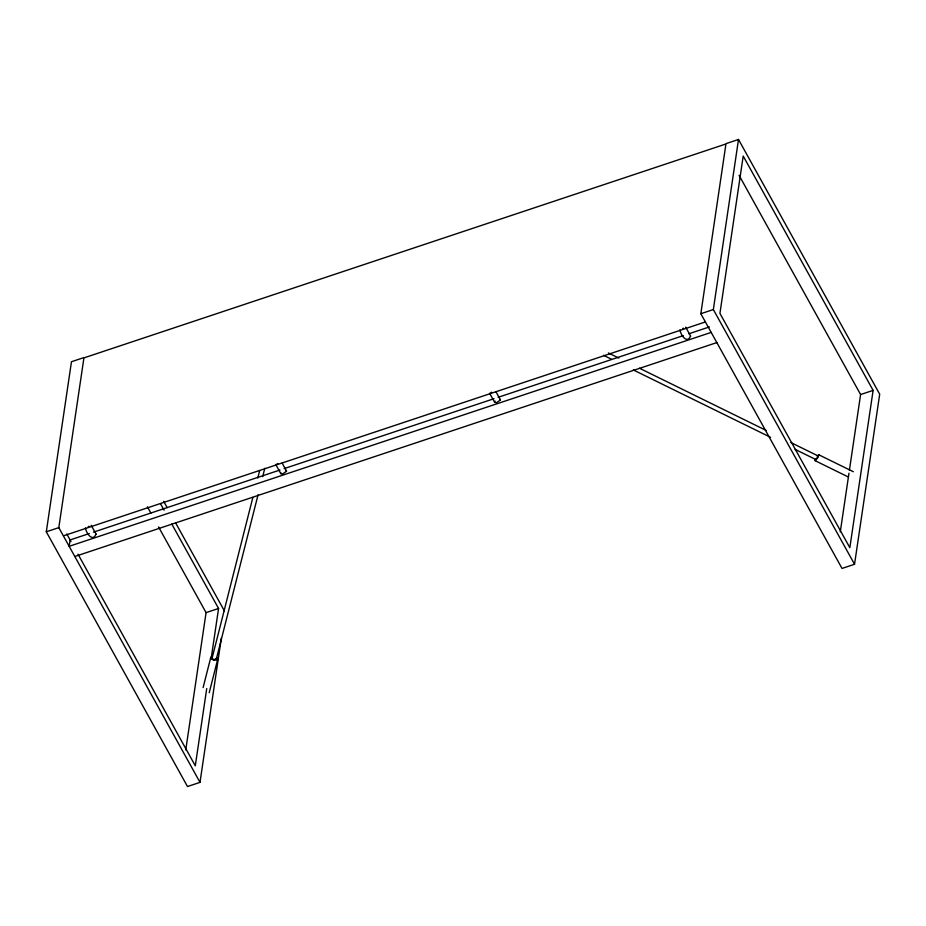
<?xml version="1.0" encoding="UTF-8"?>
<svg xmlns="http://www.w3.org/2000/svg" width="926" height="926" viewBox="0 0 926 926"><rect width="100%" height="100%" fill="white"/><g stroke="black" fill="none" stroke-linecap="round" stroke-linejoin="round"><path stroke-width="1.39" d="M46.3 531.802L71.464 361.73L83.977 357.563L58.813 527.635L200.004 782.366L187.492 786.533L46.3 531.802L58.813 527.635M185.756 749.933L206.07 612.63L158.577 526.963M212.251 656.777L210.792 657.391L210.63 658.455L213.929 660.319L217.587 659.787L217.749 658.71L216.545 657.587M206.73 688.562L195.293 765.79L77.969 554.13M211.163 658.525L218.571 608.463L171.785 524.058M252.844 497.47L212.008 658.502L214.033 659.648L216.371 658.664M200.004 782.366L221.36 638.002M700.832 313.717L725.996 143.634L738.508 139.467L879.7 394.198L854.536 564.27L842.023 568.437L700.832 313.717L713.344 309.55L738.508 139.467M848.366 477.006L815.123 460.685L815.285 459.62M790.931 442.582L818.109 455.928L816.176 459.516L815.933 458.891M817.23 456.009L818.827 454.793L817.866 457.652L815.123 460.685M840.287 531.848L848.968 473.209M849.385 470.35L860.601 394.545L739.087 175.327M873.114 390.378L849.837 547.706L719.93 313.37L743.208 156.043L873.114 390.378L860.601 394.545M203.118 687.578L210.792 657.391M257.81 477.943L259.581 470.975M216.267 659.324L258.076 494.762M262.683 476.624L264.813 468.255M209.218 692.717L217.587 659.787M280.879 472.792L281.006 473.823L282.673 473.927L286.562 471.265L282.129 462.988M495.097 401.085L494.646 402.312L496.544 402.671L500.434 400.009L496 391.733M88.225 526.651L88.954 526.269M682.728 328.568L683.457 328.186M84.775 357.61L725.139 144.248M64.369 535.529L704.732 322.167M89.313 533.538L70.11 539.939L69.161 546.317L711.191 332.399M93.422 532.172L279.999 470.003M284.108 468.637L494.009 398.701M498.119 397.323L683.319 335.617M688.817 333.788L709.385 326.936M74.809 556.503L716.84 342.585M206.07 612.63L218.571 608.463M490.896 392.485L491.648 392.277M277.036 463.741L277.777 463.544M499.739 399.245L500.387 399.662M285.868 470.501L286.528 470.917M818.827 454.793L853.344 471.739M608.405 352.968L618.765 358.049M639.472 368.224L766.334 430.509M603.544 355.318L611.31 359.126M633.315 369.937L770.536 437.303M795.133 449.376L815.841 459.551M690.472 335.988C687.624 344.159 680.865 335.906 679.939 329.841M95.968 534.07C93.121 542.242 86.373 533.989 85.435 527.924M713.344 309.55L854.536 564.27M685.691 327.191L690.703 336.242M489.623 393.249L494.646 402.312M275.751 464.505L280.775 473.568M163.659 501.313L167.155 507.622M175.535 522.75L224.462 611.021M160.603 503.894L164.099 510.191M147.408 506.8L150.892 513.108M91.188 525.274L96.211 534.325M66.799 533.966L70.989 541.525"/></g></svg>
